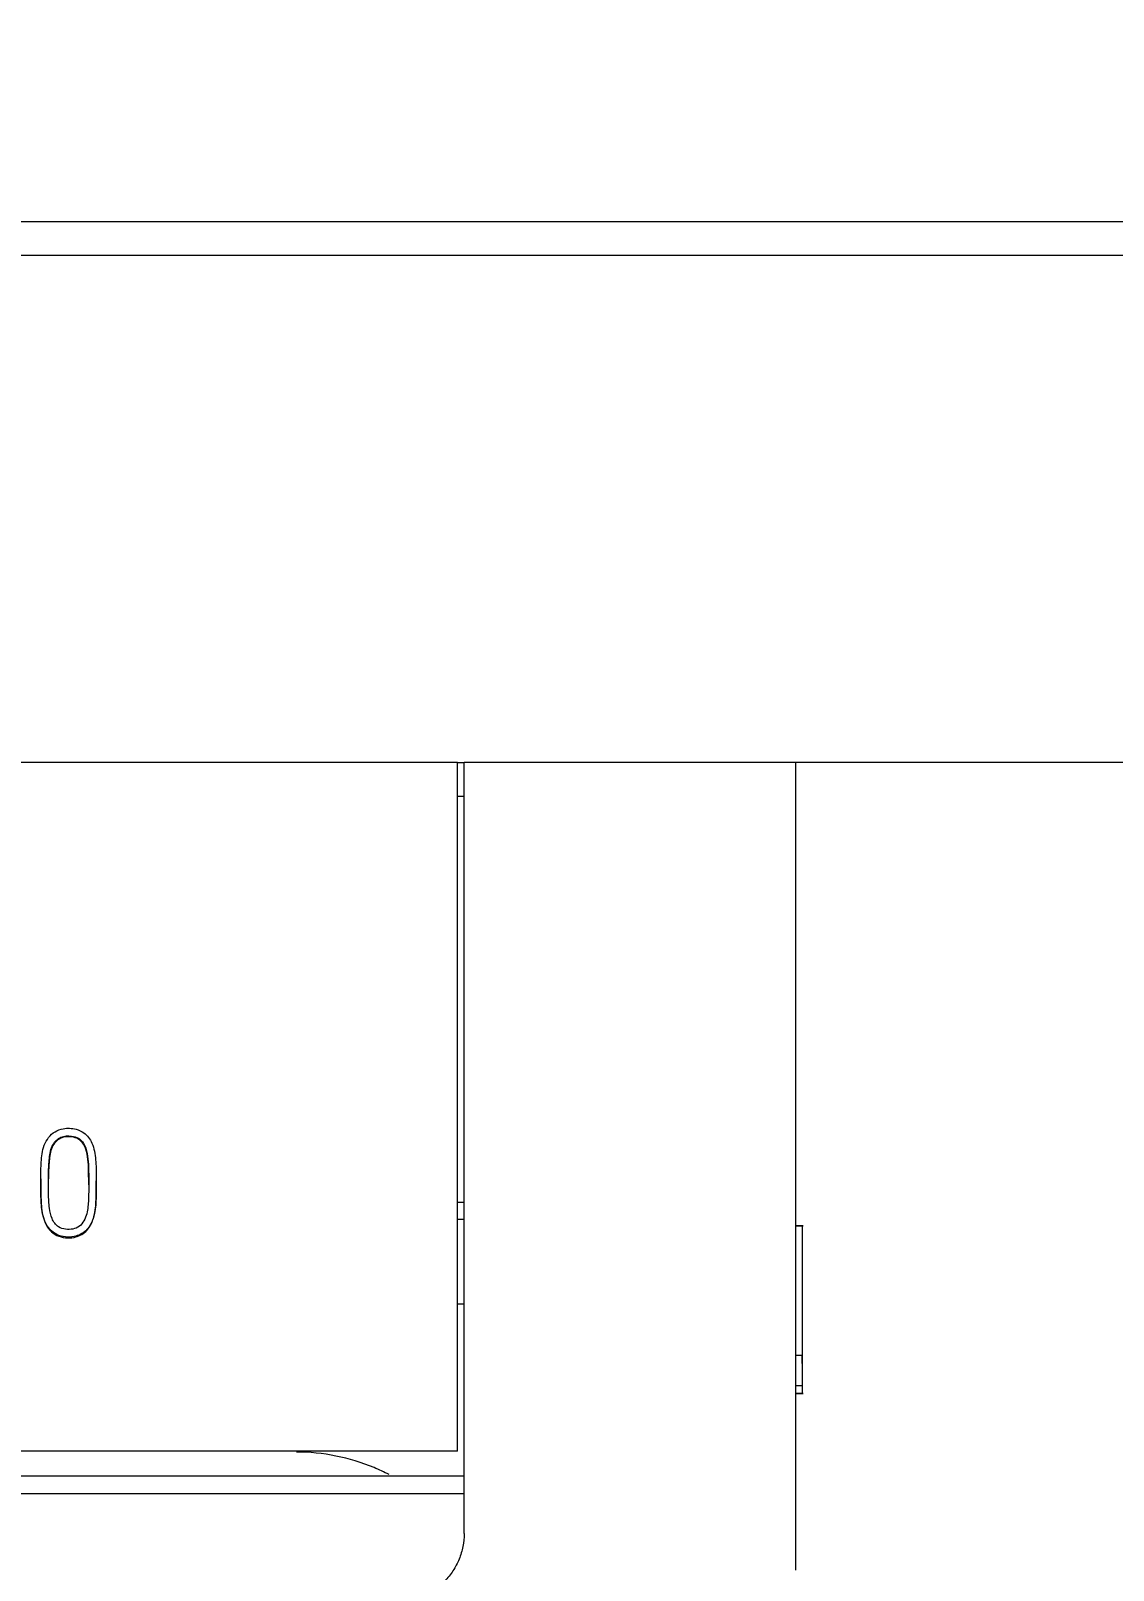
# Model space of a CAD drawing. Header units: millimetres. Extents: x 1359 to 3577, y 1333 to 3557.
# Drawn here: x 2704.26 to 2720.27, y 3041.61 to 3064.38 of the extents above; entities that cross this region are included whole.
import ezdxf

# ---------------------------------------------------------------- set-up
doc = ezdxf.new("R2010")
doc.units = ezdxf.units.MM
doc.layers.add('000-PI-Oprema', color=30, linetype='Continuous', lineweight=5)
doc.layers.add('002-PI-Kabelska kanalica', color=150, linetype='Continuous')
doc.styles.get("Standard").update_dxf_attribs({"font": 'arial.ttf'})
doc.dimstyles.new('ISO-25', dxfattribs={"dimtxt": 2.5, "dimasz": 2.5, "dimexe": 1.25, "dimexo": 0.625, "dimtad": 1, "dimtxsty": 'Standard', "dimcen": 2.5, "dimadec": 0, "dimazin": 0, "dimtfac": 1, "dimtmove": 0, "dimatfit": 3, "dimfxl": 1, "dimarcsym": 0})

# ---------------------------------------------------------------- blocks, each defined once
blk = doc.blocks.new('S7-1500 DI HF - 6ES7521-1BL00-0AB0')
at = {"layer": '000-PI-Oprema', "color": 0, "linetype": 'ByBlock', "lineweight": 0}
for p, q in [((4.9, 147), (0, 147)), ((29.8, 147), (5, 147)), ((29.8, 147), (29.9, 147)), ((29.8, 136.817), (29.8, 147)), ((34.8, 147), (29.9, 147)), ((29.9, 146.5), (29.8, 146.5)), ((23.637, 140.847), (23.637, 140.834)), ((24.456, 140.803), (24.456, 140.816)), ((29.8, 140.5), (29.9, 140.5)), ((29.8, 140.25), (29.9, 140.25)), ((34.912, 140.15), (34.8, 140.15)), ((34.912, 140.144), (34.8, 140.144)), ((29.8, 138.995), (29.9, 138.995)), ((34.9, 138.234), (34.8, 138.234)), ((34.9, 138.234), (34.9, 137.784)), ((34.9, 137.784), (34.8, 137.784)), ((34.8, 137.675), (34.912, 137.675)), ((34.8, 137.672), (34.912, 137.672)), ((29.8, 136.817), (5, 136.817)), ((29.9, 136.449), (4.9, 136.449)), ((29.9, 136.185), (4.9, 136.185))]:
    blk.add_line(p, q, dxfattribs=at)
for points, knots in [([(0, 147), (0, 145.915), (0, 142.31), (0, 138.328), (0, 135.43), (0, 135.056)], [0, 0, 0, 0, 0.272684, 0.906013, 1, 1, 1, 1]), ([(29.9, 136.185), (29.9, 138.706), (29.9, 142.312), (29.9, 145.915), (29.9, 147)], [0, 0, 0, 0, 0.698854, 1, 1, 1, 1]), ([(34.8, 147), (34.8, 145.915), (34.8, 142.31), (34.8, 138.328), (34.8, 135.43), (34.8, 135.056)], [0, 0, 0, 0, 0.272684, 0.906013, 1, 1, 1, 1]), ([(23.967, 141.585), (23.925, 141.577), (23.801, 141.537), (23.667, 141.345), (23.634, 141.047), (23.638, 140.751), (23.638, 140.496), (23.667, 140.286), (23.728, 140.12), (23.909, 139.986), (24.112, 139.968), (24.315, 140.062), (24.425, 140.256), (24.457, 140.49), (24.456, 140.744), (24.457, 140.998), (24.445, 141.211), (24.393, 141.396), (24.301, 141.522), (24.141, 141.595), (24.031, 141.597), (23.967, 141.585)], [0, 0, 0, 0, 0.03125, 0.09375, 0.15625, 0.25, 0.3125, 0.34375, 0.40625, 0.4375, 0.5, 0.546875, 0.59375, 0.65625, 0.71875, 0.78125, 0.84375, 0.875, 0.921875, 0.953125, 1, 1, 1, 1]), ([(24.193, 141.444), (24.163, 141.463), (24.075, 141.486), (23.929, 141.478), (23.787, 141.344), (23.761, 141.145), (23.748, 140.938), (23.751, 140.761), (23.751, 140.586), (23.76, 140.427), (23.793, 140.255), (23.877, 140.13), (24.037, 140.084), (24.229, 140.112), (24.33, 140.332), (24.346, 140.57), (24.346, 140.818), (24.344, 141.046), (24.328, 141.221), (24.285, 141.357), (24.223, 141.426), (24.193, 141.444)], [0, 0, 0, 0, 0.03125, 0.078125, 0.125, 0.1875, 0.25, 0.3125, 0.34375, 0.40625, 0.453125, 0.5, 0.53125, 0.59375, 0.65625, 0.71875, 0.8125, 0.875, 0.921875, 0.96875, 1, 1, 1, 1]), ([(24.193, 141.432), (24.163, 141.45), (24.075, 141.473), (23.929, 141.465), (23.787, 141.331), (23.761, 141.132), (23.751, 140.968), (23.75, 140.871), (23.75, 140.845)], [0, 0, 0, 0, 0.114194, 0.285486, 0.456777, 0.685166, 0.913555, 1, 1, 1, 1]), ([(24.345, 140.757), (24.345, 140.785), (24.345, 140.883), (24.344, 141.033), (24.328, 141.209), (24.285, 141.344), (24.223, 141.413), (24.193, 141.432)], [0, 0, 0, 0, 0.115044, 0.410029, 0.631268, 0.852507, 1, 1, 1, 1]), ([(23.637, 140.834), (23.637, 140.788), (23.638, 140.657), (23.638, 140.483), (23.667, 140.273), (23.728, 140.108), (23.909, 139.973), (24.112, 139.955), (24.315, 140.05), (24.425, 140.243), (24.457, 140.477), (24.456, 140.671), (24.456, 140.779), (24.456, 140.803)], [0, 0, 0, 0, 0.065476, 0.18556, 0.245602, 0.365686, 0.425728, 0.545812, 0.635875, 0.725938, 0.846022, 0.966106, 1, 1, 1, 1]), ([(34.9, 140.15), (34.9, 140.15), (34.9, 140.138), (34.9, 140.088), (34.9, 139.995), (34.9, 139.854), (34.9, 139.644), (34.9, 139.416), (34.9, 139.192), (34.9, 138.997), (34.9, 138.865), (34.9, 138.771), (34.9, 138.682), (34.9, 138.596), (34.9, 138.51), (34.9, 138.43), (34.9, 138.333), (34.9, 138.242), (34.9, 138.182), (34.9, 138.147), (34.9, 138.126), (34.9, 138.115), (34.9, 138.111), (34.9, 138.122), (34.9, 138.162), (34.9, 138.206), (34.9, 138.231)], [0, 0, 0, 0, 0.054923, 0.109157, 0.158857, 0.213508, 0.264907, 0.320314, 0.369873, 0.418461, 0.471704, 0.5026, 0.551052, 0.617218, 0.660884, 0.691286, 0.712023, 0.730248, 0.751802, 0.781189, 0.80362, 0.828627, 0.856379, 0.904145, 0.9524, 1, 1, 1, 1]), ([(34.9, 137.784), (34.9, 137.761), (34.9, 137.72), (34.9, 137.681), (34.9, 137.672), (34.9, 137.672), (34.9, 137.672)], [0, 0, 0, 0, 0.351048, 0.67786, 0.983317, 1, 1, 1, 1]), ([(28.788, 136.471), (28.715, 136.508), (28.284, 136.707), (27.811, 136.804), (27.417, 136.804), (27.417, 136.804), (27.417, 136.804)], [0, 0, 0, 0, 0.171752, 1, 1, 1, 1, 1, 1]), ([(29.9, 135.6), (29.9, 135.793), (29.9, 135.988), (29.9, 136.183), (29.9, 136.185)], [0, 0, 0, 0, 0.989298, 1, 1, 1, 1]), ([(29.9, 135.6), (29.9, 135.534), (29.893, 135.47), (29.874, 135.375), (29.866, 135.343), (29.848, 135.281), (29.837, 135.25), (29.799, 135.159), (29.769, 135.102), (29.716, 135.02), (29.696, 134.994), (29.655, 134.943), (29.633, 134.918), (29.564, 134.849), (29.514, 134.808), (29.433, 134.753), (29.404, 134.736), (29.347, 134.705), (29.288, 134.677), (29.227, 134.655), (29.18, 134.64), (29.164, 134.636), (29.132, 134.628), (29.116, 134.624), (29.035, 134.607), (28.97, 134.6), (28.904, 134.6)], [0, 0, 0, 0, 0.125, 0.125, 0.1875, 0.1875, 0.25, 0.25, 0.375, 0.375, 0.4375, 0.4375, 0.5, 0.5, 0.625, 0.625, 0.6875, 0.6875, 0.75, 0.8125, 0.8125, 0.84375, 0.84375, 0.875, 0.875, 1, 1, 1, 1])]:
    blk.add_open_spline(points, degree=3, knots=knots, dxfattribs=at)
blk = doc.blocks.new('*D111')
at = {"color": 0, "lineweight": -2, "transparency": 16777216}
for p, q in [((2541.571, 2980.678), (2541.571, 3096.864)), ((2889.571, 2980.678), (2889.571, 3096.864)), ((2544.071, 3095.614), (2887.071, 3095.614))]:
    blk.add_line(p, q, dxfattribs=at)
at = {"color": 0, "transparency": 16777216}
for points in [[(2544.071, 3096.031), (2544.071, 3095.197), (2541.571, 3095.614)], [(2887.071, 3096.031), (2887.071, 3095.197), (2889.571, 3095.614)]]:
    blk.add_solid(points, dxfattribs=at)
at = {"layer": 'Defpoints', "color": 0, "transparency": 16777216}
for p in [(2889.571, 3095.614), (2541.571, 2980.053), (2889.571, 2980.053)]:
    blk.add_point(p, dxfattribs=at)
at = {"color": 0, "transparency": 16777216, "insert": (2715.571, 3097.516), "char_height": 2.5, "attachment_point": 5}
blk.add_mtext('348', dxfattribs=at)

msp = doc.modelspace()

# ---------------------------------------------------------------- linework, layer by layer
at = {"layer": '002-PI-Kabelska kanalica', "color": 0, "linetype": 'ByBlock', "lineweight": 0}
for p, q in [((2909.771, 3061.556), (2531.571, 3061.556)), ((2909.771, 3061.056), (2531.571, 3061.056))]:
    msp.add_line(p, q, dxfattribs=at)

# ---------------------------------------------------------------- block references
for p in [(2680.771, 2906.556), (2715.571, 2906.556)]:
    msp.add_blockref('S7-1500 DI HF - 6ES7521-1BL00-0AB0', p, dxfattribs=at)

# ---------------------------------------------------------------- dimensions: what is measured, and where the dimension line sits
dim = msp.add_linear_dim(base=(2889.571, 3095.614), p1=(2541.571, 2980.053), p2=(2889.571, 2980.053), dimstyle='ISO-25')
dim.commit()
dim.dimension.update_dxf_attribs({"geometry": '*D111', "text_midpoint": (2715.571, 3097.516)})

doc.saveas('drawing.dxf')
